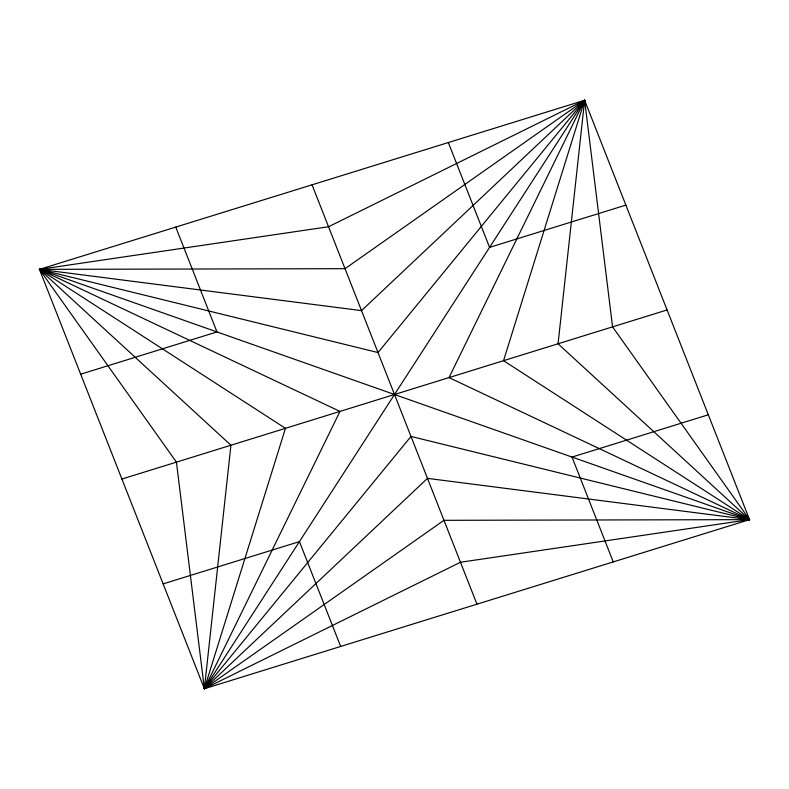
<?xml version="1.0" encoding="UTF-8"?>
<svg xmlns="http://www.w3.org/2000/svg" width="789" height="789" viewBox="0 0 789 789"><rect width="100%" height="100%" fill="white"/><g stroke="black" fill="none" stroke-linecap="round" stroke-linejoin="round"><path stroke-width="1.18" d="M204.371 688.728L230.94 445.223L39.45 269.365L584.629 100.272L749.55 519.635L204.371 688.728L39.45 269.365L328.53 226.749L584.629 100.272L612.57 326.863L749.55 519.635L460.47 562.251L204.371 688.728L176.43 462.137L39.45 269.365L345.03 268.684L584.629 100.272L558.06 343.777L749.55 519.635L443.97 520.316L204.371 688.728L285.46 428.319L39.45 269.365L361.52 310.629L584.629 100.272L503.54 360.681L749.55 519.635L427.48 478.371L204.371 688.728L339.98 411.404L39.45 269.365L378.01 352.565L584.629 100.272L449.02 377.596L749.55 519.635L410.99 436.435L204.371 688.728L584.629 100.272M80.675 374.203L216.975 331.932L175.75 227.084M625.864 205.11L489.565 247.381L448.339 142.543M121.91 479.041L667.09 309.959M163.136 583.89L299.435 541.619L340.661 646.457M708.325 414.797L572.025 457.068L613.25 561.916M39.45 269.365L749.55 519.635M312.04 184.813L476.96 604.187"/></g></svg>
